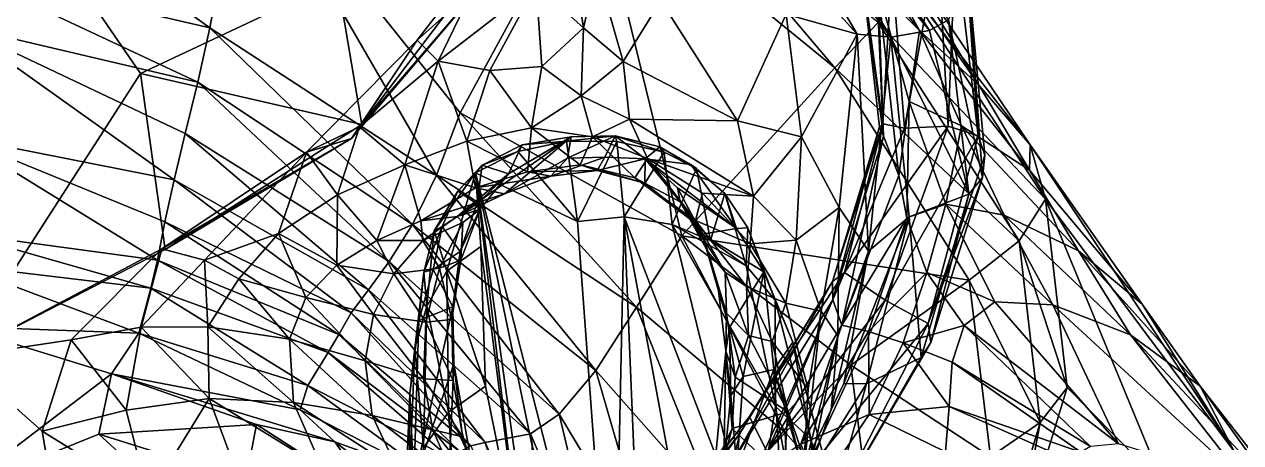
# Model space of a CAD drawing. Extents: x -0.184 to 0.184, y -0.114 to 0.098.
# Drawn here: x 0.0051 to 0.0974, y 0.0174 to 0.0492 of the extents above; entities that cross this region are included whole.
import ezdxf

# ---------------------------------------------------------------- set-up
doc = ezdxf.new("R2010")
doc.units = 0
doc.layers.add('PENGUIN$LWO', color=1, linetype='CONTINUOUS')

msp = doc.modelspace()

# ---------------------------------------------------------------- linework, layer by layer
at = {"layer": 'PENGUIN$LWO'}
for points in [[(0.013874, 0.045454, 0.049426), (0, 0.065638, 0.033543), (0.028832, 0.052537, 0.044558)], [(0, 0.023935, 0.06746), (0, 0.065638, 0.033543), (0.013874, 0.045454, 0.049426)], [(0.060101, 0.06576, 0.309125), (0.066879, 0.059973, 0.333463), (0.072997, 0.048735, 0.316337)], [(0.072997, 0.048735, 0.316337), (0.069858, 0.051878, 0.302611), (0.060101, 0.06576, 0.309125)], [(0.050569, 0.064797, 0.368276), (0.048171, 0.060937, 0.376972), (0.066551, 0.045885, 0.372942)], [(0.069849, 0.049321, 0.364129), (0.050569, 0.064797, 0.368276), (0.066551, 0.045885, 0.372942)], [(0.021788, 0.062941, 0.395929), (0, 0.062707, 0.403492), (0.019132, 0.048936, 0.416044)], [(0.021788, 0.062941, 0.395929), (0.019132, 0.048936, 0.416044), (0.036341, 0.037739, 0.417204)], [(0.038135, 0.04246, 0.40941), (0.021788, 0.062941, 0.395929), (0.036341, 0.037739, 0.417204)], [(0.048171, 0.060937, 0.376972), (0.021788, 0.062941, 0.395929), (0.038135, 0.04246, 0.40941)], [(0.064517, 0.062837, 0.130578), (0.073754, 0.048716, 0.125868), (0.062182, 0.062672, 0.104002)], [(0.075197, 0.049541, 0.138051), (0.073754, 0.048716, 0.125868), (0.064517, 0.062837, 0.130578)], [(0, 0.062707, 0.403492), (0, 0.05336, 0.415566), (0.019132, 0.048936, 0.416044)], [(0.05989, 0.062751, 0.092487), (0.068252, 0.048434, 0.09241), (0.055811, 0.06217, 0.087029)], [(0.068252, 0.048434, 0.09241), (0.062877, 0.049977, 0.083122), (0.055811, 0.06217, 0.087029)], [(0.070822, 0.048225, 0.102677), (0.068252, 0.048434, 0.09241), (0.05989, 0.062751, 0.092487)], [(0.062182, 0.062672, 0.104002), (0.070822, 0.048225, 0.102677), (0.05989, 0.062751, 0.092487)], [(0.073754, 0.048716, 0.125868), (0.070822, 0.048225, 0.102677), (0.062182, 0.062672, 0.104002)], [(0.054946, 0.033121, 0.399311), (0.048171, 0.060937, 0.376972), (0.038135, 0.04246, 0.40941)], [(0.048171, 0.060937, 0.376972), (0.054946, 0.033121, 0.399311), (0.066551, 0.045885, 0.372942)], [(0.077516, 0.044557, 0.329105), (0.066879, 0.059973, 0.333463), (0.070426, 0.056322, 0.344385)], [(0.077516, 0.044557, 0.329105), (0.072997, 0.048735, 0.316337), (0.066879, 0.059973, 0.333463)], [(0.081381, 0.040045, 0.341016), (0.070426, 0.056322, 0.344385), (0.071581, 0.052723, 0.354621)], [(0.081381, 0.040045, 0.341016), (0.077516, 0.044557, 0.329105), (0.070426, 0.056322, 0.344385)], [(0.030673, 0.041578, 0.053243), (0.028832, 0.052537, 0.044558), (0.041495, 0.055882, 0.04448)], [(0.030673, 0.041578, 0.053243), (0.041495, 0.055882, 0.04448), (0.040456, 0.052994, 0.047255)], [(0.034873, 0.047994, 0.050737), (0.041206, 0.056255, 0.04803), (0.036464, 0.046396, 0.052949)], [(0.034873, 0.047994, 0.050737), (0.040456, 0.052994, 0.047255), (0.041206, 0.056255, 0.04803)], [(0.041206, 0.056255, 0.04803), (0.043907, 0.052165, 0.054645), (0.036464, 0.046396, 0.052949)], [(0.046355, 0.056125, 0.057985), (0.047501, 0.048931, 0.060083), (0.043907, 0.052165, 0.054645)], [(0.046355, 0.056125, 0.057985), (0.048506, 0.053357, 0.064405), (0.047501, 0.048931, 0.060083)], [(0.074383, 0.055245, 0.197083), (0.07516, 0.041454, 0.194789), (0.075709, 0.055493, 0.182334)], [(0.07516, 0.041454, 0.194789), (0.077443, 0.04071, 0.166415), (0.075709, 0.055493, 0.182334)], [(0.075709, 0.055493, 0.182334), (0.077443, 0.04071, 0.166415), (0.076469, 0.054599, 0.170448)], [(0.070888, 0.053609, 0.228776), (0.071846, 0.041309, 0.226635), (0.074383, 0.055245, 0.197083)], [(0.071846, 0.041309, 0.226635), (0.07516, 0.041454, 0.194789), (0.074383, 0.055245, 0.197083)], [(0.076469, 0.054599, 0.170448), (0.077443, 0.04071, 0.166415), (0.076693, 0.052929, 0.159266)], [(0.069707, 0.053213, 0.244816), (0.0702, 0.041626, 0.256346), (0.070888, 0.053609, 0.228776)], [(0.0702, 0.041626, 0.256346), (0.071846, 0.041309, 0.226635), (0.070888, 0.053609, 0.228776)], [(0.018231, 0.044796, 0.422824), (0.019132, 0.048936, 0.416044), (0, 0.05336, 0.415566)], [(0, 0.05336, 0.415566), (0, 0.049072, 0.422042), (0.018231, 0.044796, 0.422824)], [(0.029875, 0.040514, 0.054827), (0.040456, 0.052994, 0.047255), (0.034873, 0.047994, 0.050737)], [(0.029875, 0.040514, 0.054827), (0.030673, 0.041578, 0.053243), (0.040456, 0.052994, 0.047255)], [(0.048506, 0.053357, 0.064405), (0.05049, 0.046365, 0.064629), (0.047501, 0.048931, 0.060083)], [(0.05049, 0.046365, 0.064629), (0.048506, 0.053357, 0.064405), (0.053364, 0.050981, 0.071032)], [(0.068594, 0.053444, 0.274532), (0.0702, 0.041626, 0.256346), (0.069707, 0.053213, 0.244816)], [(0.069959, 0.0414, 0.270144), (0.0702, 0.041626, 0.256346), (0.068594, 0.053444, 0.274532)], [(0.07025, 0.040688, 0.283528), (0.069959, 0.0414, 0.270144), (0.068594, 0.053444, 0.274532)], [(0.069858, 0.051878, 0.302611), (0.07025, 0.040688, 0.283528), (0.068594, 0.053444, 0.274532)], [(0.08256, 0.035897, 0.352176), (0.071581, 0.052723, 0.354621), (0.069849, 0.049321, 0.364129)], [(0.08256, 0.035897, 0.352176), (0.081381, 0.040045, 0.341016), (0.071581, 0.052723, 0.354621)], [(0.076693, 0.052929, 0.159266), (0.077775, 0.03754, 0.142549), (0.075197, 0.049541, 0.138051)], [(0.077954, 0.039238, 0.154055), (0.077775, 0.03754, 0.142549), (0.076693, 0.052929, 0.159266)], [(0.077443, 0.04071, 0.166415), (0.077954, 0.039238, 0.154055), (0.076693, 0.052929, 0.159266)], [(0.013874, 0.045454, 0.049426), (0.028832, 0.052537, 0.044558), (0.030673, 0.041578, 0.053243)], [(0.043907, 0.052165, 0.054645), (0.040372, 0.045685, 0.055689), (0.036464, 0.046396, 0.052949)], [(0.043907, 0.052165, 0.054645), (0.044319, 0.045991, 0.058047), (0.040372, 0.045685, 0.055689)], [(0.043907, 0.052165, 0.054645), (0.047501, 0.048931, 0.060083), (0.044319, 0.045991, 0.058047)], [(0.07142, 0.037714, 0.29691), (0.069858, 0.051878, 0.302611), (0.07221, 0.043317, 0.305012)], [(0.07221, 0.043317, 0.305012), (0.069858, 0.051878, 0.302611), (0.072997, 0.048735, 0.316337)], [(0.07142, 0.037714, 0.29691), (0.07025, 0.040688, 0.283528), (0.069858, 0.051878, 0.302611)], [(0.053364, 0.050981, 0.071032), (0.059186, 0.041854, 0.073013), (0.05049, 0.046365, 0.064629)], [(0.062877, 0.049977, 0.083122), (0.059186, 0.041854, 0.073013), (0.053364, 0.050981, 0.071032)], [(0.064033, 0.040645, 0.079311), (0.059186, 0.041854, 0.073013), (0.062877, 0.049977, 0.083122)], [(0.068252, 0.048434, 0.09241), (0.064033, 0.040645, 0.079311), (0.062877, 0.049977, 0.083122)], [(0, 0.049072, 0.422042), (0, 0.040621, 0.438254), (0.016427, 0.03738, 0.438629)], [(0.016427, 0.03738, 0.438629), (0.017269, 0.040905, 0.430528), (0, 0.049072, 0.422042)], [(0.017269, 0.040905, 0.430528), (0.018231, 0.044796, 0.422824), (0, 0.049072, 0.422042)], [(0.019132, 0.048936, 0.416044), (0.018231, 0.044796, 0.422824), (0.034502, 0.033971, 0.424649)], [(0.036341, 0.037739, 0.417204), (0.019132, 0.048936, 0.416044), (0.034502, 0.033971, 0.424649)], [(0.047501, 0.048931, 0.060083), (0.04731, 0.04376, 0.061264), (0.044319, 0.045991, 0.058047)], [(0.047501, 0.048931, 0.060083), (0.05049, 0.046365, 0.064629), (0.04731, 0.04376, 0.061264)], [(0.080562, 0.03274, 0.361326), (0.069849, 0.049321, 0.364129), (0.066551, 0.045885, 0.372942)], [(0.069849, 0.049321, 0.364129), (0.080562, 0.03274, 0.361326), (0.08256, 0.035897, 0.352176)], [(0.075197, 0.049541, 0.138051), (0.07674, 0.036282, 0.132052), (0.073754, 0.048716, 0.125868)], [(0.077775, 0.03754, 0.142549), (0.07674, 0.036282, 0.132052), (0.075197, 0.049541, 0.138051)], [(0.066893, 0.035262, 0.084111), (0.064033, 0.040645, 0.079311), (0.068252, 0.048434, 0.09241)], [(0.069111, 0.031966, 0.092269), (0.066893, 0.035262, 0.084111), (0.068252, 0.048434, 0.09241)], [(0.068252, 0.048434, 0.09241), (0.070822, 0.048225, 0.102677), (0.069111, 0.031966, 0.092269)], [(0.072193, 0.034559, 0.103894), (0.069111, 0.031966, 0.092269), (0.070822, 0.048225, 0.102677)], [(0.073754, 0.048716, 0.125868), (0.07674, 0.036282, 0.132052), (0.070822, 0.048225, 0.102677)], [(0.07674, 0.036282, 0.132052), (0.072193, 0.034559, 0.103894), (0.070822, 0.048225, 0.102677)], [(0.072997, 0.048735, 0.316337), (0.076171, 0.041485, 0.315322), (0.07221, 0.043317, 0.305012)], [(0.081344, 0.038108, 0.325435), (0.076171, 0.041485, 0.315322), (0.072997, 0.048735, 0.316337)], [(0.077516, 0.044557, 0.329105), (0.081344, 0.038108, 0.325435), (0.072997, 0.048735, 0.316337)], [(0.026478, 0.039472, 0.05575), (0.034873, 0.047994, 0.050737), (0.030495, 0.041409, 0.05373)], [(0.026478, 0.039472, 0.05575), (0.029875, 0.040514, 0.054827), (0.034873, 0.047994, 0.050737)], [(0.030495, 0.041409, 0.05373), (0.034873, 0.047994, 0.050737), (0.036464, 0.046396, 0.052949)], [(0.030495, 0.041409, 0.05373), (0.036464, 0.046396, 0.052949), (0.033931, 0.038517, 0.051231)], [(0.038627, 0.040312, 0.053358), (0.033931, 0.038517, 0.051231), (0.036464, 0.046396, 0.052949)], [(0.036464, 0.046396, 0.052949), (0.040372, 0.045685, 0.055689), (0.038627, 0.040312, 0.053358)], [(0.05049, 0.046365, 0.064629), (0.050987, 0.041985, 0.064408), (0.04731, 0.04376, 0.061264)], [(0.050987, 0.041985, 0.064408), (0.05049, 0.046365, 0.064629), (0.059186, 0.041854, 0.073013)], [(0, 0.023935, 0.06746), (0.013874, 0.045454, 0.049426), (0.015741, 0.032092, 0.060759)], [(0.015741, 0.032092, 0.060759), (0.013874, 0.045454, 0.049426), (0.030673, 0.041578, 0.053243)], [(0.043556, 0.041337, 0.056835), (0.038627, 0.040312, 0.053358), (0.040372, 0.045685, 0.055689)], [(0.040372, 0.045685, 0.055689), (0.044319, 0.045991, 0.058047), (0.043556, 0.041337, 0.056835)], [(0.044319, 0.045991, 0.058047), (0.04731, 0.04376, 0.061264), (0.043556, 0.041337, 0.056835)], [(0.076751, 0.02975, 0.369797), (0.066551, 0.045885, 0.372942), (0.054946, 0.033121, 0.399311)], [(0.066551, 0.045885, 0.372942), (0.076751, 0.02975, 0.369797), (0.080562, 0.03274, 0.361326)], [(0.018231, 0.044796, 0.422824), (0.017269, 0.040905, 0.430528), (0.032741, 0.031157, 0.431973)], [(0.032741, 0.031157, 0.431973), (0.034502, 0.033971, 0.424649), (0.018231, 0.044796, 0.422824)], [(0.081381, 0.040045, 0.341016), (0.081344, 0.038108, 0.325435), (0.077516, 0.044557, 0.329105)], [(0.04731, 0.04376, 0.061264), (0.048185, 0.040632, 0.060256), (0.043556, 0.041337, 0.056835)], [(0.04731, 0.04376, 0.061264), (0.050987, 0.041985, 0.064408), (0.048185, 0.040632, 0.060256)], [(0.05152, 0.027708, 0.408733), (0.038135, 0.04246, 0.40941), (0.036341, 0.037739, 0.417204)], [(0.038135, 0.04246, 0.40941), (0.05152, 0.027708, 0.408733), (0.054946, 0.033121, 0.399311)], [(0.072027, 0.034486, 0.297996), (0.07142, 0.037714, 0.29691), (0.07221, 0.043317, 0.305012)], [(0.072027, 0.034486, 0.297996), (0.07221, 0.043317, 0.305012), (0.07499, 0.035528, 0.306093)], [(0.07499, 0.035528, 0.306093), (0.07221, 0.043317, 0.305012), (0.076171, 0.041485, 0.315322)], [(0.015741, 0.032092, 0.060759), (0.030673, 0.041578, 0.053243), (0.029875, 0.040514, 0.054827)], [(0.050987, 0.041985, 0.064408), (0.052359, 0.038986, 0.062466), (0.048185, 0.040632, 0.060256)], [(0.059186, 0.041854, 0.073013), (0.060387, 0.036145, 0.070649), (0.050987, 0.041985, 0.064408)], [(0.052359, 0.038986, 0.062466), (0.050987, 0.041985, 0.064408), (0.060387, 0.036145, 0.070649)], [(0.060387, 0.036145, 0.070649), (0.059186, 0.041854, 0.073013), (0.064033, 0.040645, 0.079311)], [(0.066397, 0.029653, 0.266282), (0.067288, 0.030336, 0.24102), (0.0702, 0.041626, 0.256346)], [(0.069959, 0.0414, 0.270144), (0.066397, 0.029653, 0.266282), (0.0702, 0.041626, 0.256346)], [(0.0702, 0.041626, 0.256346), (0.067288, 0.030336, 0.24102), (0.071846, 0.041309, 0.226635)], [(0, 0.040621, 0.438254), (0, 0.033332, 0.456013), (0.015152, 0.031263, 0.45559)], [(0.015152, 0.031263, 0.45559), (0.015717, 0.034179, 0.447019), (0, 0.040621, 0.438254)], [(0.015717, 0.034179, 0.447019), (0.016427, 0.03738, 0.438629), (0, 0.040621, 0.438254)], [(0.017269, 0.040905, 0.430528), (0.016427, 0.03738, 0.438629), (0.031167, 0.029017, 0.439434)], [(0.031167, 0.029017, 0.439434), (0.032741, 0.031157, 0.431973), (0.017269, 0.040905, 0.430528)], [(0.026478, 0.039472, 0.05575), (0.030495, 0.041409, 0.05373), (0.028813, 0.036244, 0.052253)], [(0.028813, 0.036244, 0.052253), (0.030495, 0.041409, 0.05373), (0.033931, 0.038517, 0.051231)], [(0.041497, 0.036323, 0.03278), (0.046553, 0.040655, 0.006629), (0.0379, 0.034593, 0.032292)], [(0.041791, 0.037842, 0.012121), (0.0379, 0.034593, 0.032292), (0.046553, 0.040655, 0.006629)], [(0.043556, 0.041337, 0.056835), (0.043249, 0.037973, 0.048351), (0.038627, 0.040312, 0.053358)], [(0.046273, 0.039013, 0.020029), (0.046553, 0.040655, 0.006629), (0.041497, 0.036323, 0.03278)], [(0.046553, 0.040655, 0.006629), (0.042844, 0.040042, 0.004903), (0.041791, 0.037842, 0.012121)], [(0.042844, 0.040042, 0.004903), (0.046553, 0.040655, 0.006629), (0.046188, 0.040316, 0.003228)], [(0.047244, 0.038525, 0.051061), (0.043249, 0.037973, 0.048351), (0.043556, 0.041337, 0.056835)], [(0.048185, 0.040632, 0.060256), (0.047244, 0.038525, 0.051061), (0.043556, 0.041337, 0.056835)], [(0.046188, 0.040316, 0.003228), (0.049884, 0.040717, 0.00488), (0.050009, 0.040301, 0.003507)], [(0.049884, 0.040717, 0.00488), (0.046188, 0.040316, 0.003228), (0.046553, 0.040655, 0.006629)], [(0.049884, 0.040717, 0.00488), (0.046553, 0.040655, 0.006629), (0.046273, 0.039013, 0.020029)], [(0.049114, 0.039094, 0.020695), (0.049884, 0.040717, 0.00488), (0.046273, 0.039013, 0.020029)], [(0.051387, 0.03753, 0.053083), (0.047244, 0.038525, 0.051061), (0.048185, 0.040632, 0.060256)], [(0.052359, 0.038986, 0.062466), (0.051387, 0.03753, 0.053083), (0.048185, 0.040632, 0.060256)], [(0.052168, 0.038979, 0.012092), (0.049884, 0.040717, 0.00488), (0.049114, 0.039094, 0.020695)], [(0.053609, 0.039487, 0.004345), (0.050009, 0.040301, 0.003507), (0.049884, 0.040717, 0.00488)], [(0.049884, 0.040717, 0.00488), (0.053279, 0.039885, 0.0057), (0.053609, 0.039487, 0.004345)], [(0.049884, 0.040717, 0.00488), (0.052168, 0.038979, 0.012092), (0.053279, 0.039885, 0.0057)], [(0.064033, 0.040645, 0.079311), (0.063632, 0.032787, 0.073263), (0.060387, 0.036145, 0.070649)], [(0.063632, 0.032787, 0.073263), (0.064033, 0.040645, 0.079311), (0.066893, 0.035262, 0.084111)], [(0.066412, 0.028265, 0.278483), (0.066397, 0.029653, 0.266282), (0.069959, 0.0414, 0.270144)], [(0.07025, 0.040688, 0.283528), (0.066412, 0.028265, 0.278483), (0.069959, 0.0414, 0.270144)], [(0.067085, 0.026321, 0.290323), (0.066412, 0.028265, 0.278483), (0.07025, 0.040688, 0.283528)], [(0.07142, 0.037714, 0.29691), (0.067085, 0.026321, 0.290323), (0.07025, 0.040688, 0.283528)], [(0.067288, 0.030336, 0.24102), (0.070388, 0.028239, 0.194507), (0.07516, 0.041454, 0.194789)], [(0.071846, 0.041309, 0.226635), (0.067288, 0.030336, 0.24102), (0.07516, 0.041454, 0.194789)], [(0.07516, 0.041454, 0.194789), (0.070388, 0.028239, 0.194507), (0.077443, 0.04071, 0.166415)], [(0.077443, 0.04071, 0.166415), (0.070388, 0.028239, 0.194507), (0.07364, 0.02645, 0.14921)], [(0.07364, 0.02645, 0.14921), (0.077954, 0.039238, 0.154055), (0.077443, 0.04071, 0.166415)], [(0.076171, 0.041485, 0.315322), (0.079412, 0.034701, 0.313797), (0.07499, 0.035528, 0.306093)], [(0.085052, 0.031972, 0.321709), (0.079412, 0.034701, 0.313797), (0.076171, 0.041485, 0.315322)], [(0.081344, 0.038108, 0.325435), (0.085052, 0.031972, 0.321709), (0.076171, 0.041485, 0.315322)], [(0.0155, 0.032127, 0.06113), (0.029875, 0.040514, 0.054827), (0.026478, 0.039472, 0.05575)], [(0.0155, 0.032127, 0.06113), (0.015741, 0.032092, 0.060759), (0.029875, 0.040514, 0.054827)], [(0.038627, 0.040312, 0.053358), (0.039296, 0.036756, 0.045791), (0.033931, 0.038517, 0.051231)], [(0.043249, 0.037973, 0.048351), (0.039296, 0.036756, 0.045791), (0.038627, 0.040312, 0.053358)], [(0.039791, 0.03849, 0.005732), (0.042844, 0.040042, 0.004903), (0.042495, 0.039523, 0.003508)], [(0.042844, 0.040042, 0.004903), (0.039791, 0.03849, 0.005732), (0.041791, 0.037842, 0.012121)], [(0.046188, 0.040316, 0.003228), (0.042495, 0.039523, 0.003508), (0.042844, 0.040042, 0.004903)], [(0.046188, 0.040316, 0.003228), (0.047044, 0.034215, 0.002755), (0.042495, 0.039523, 0.003508)], [(0.047044, 0.034215, 0.002755), (0.046188, 0.040316, 0.003228), (0.050009, 0.040301, 0.003507)], [(0.050009, 0.040301, 0.003507), (0.050569, 0.034574, 0.002645), (0.047044, 0.034215, 0.002755)], [(0.050569, 0.034574, 0.002645), (0.050009, 0.040301, 0.003507), (0.053609, 0.039487, 0.004345)], [(0.052168, 0.038979, 0.012092), (0.055633, 0.038542, 0.007028), (0.053279, 0.039885, 0.0057)], [(0.056065, 0.038246, 0.005567), (0.053609, 0.039487, 0.004345), (0.053279, 0.039885, 0.0057)], [(0.055633, 0.038542, 0.007028), (0.056065, 0.038246, 0.005567), (0.053279, 0.039885, 0.0057)], [(0.081381, 0.040045, 0.341016), (0.089889, 0.027918, 0.329442), (0.081344, 0.038108, 0.325435)], [(0.096883, 0.016695, 0.328527), (0.089889, 0.027918, 0.329442), (0.081381, 0.040045, 0.341016)], [(0.08256, 0.035897, 0.352176), (0.096883, 0.016695, 0.328527), (0.081381, 0.040045, 0.341016)], [(0.018735, 0.031281, 0.058669), (0.0155, 0.032127, 0.06113), (0.026478, 0.039472, 0.05575)], [(0.018735, 0.031281, 0.058669), (0.026478, 0.039472, 0.05575), (0.024345, 0.033284, 0.053989)], [(0.024345, 0.033284, 0.053989), (0.026478, 0.039472, 0.05575), (0.028813, 0.036244, 0.052253)], [(0.042495, 0.039523, 0.003508), (0.039283, 0.037913, 0.004345), (0.039791, 0.03849, 0.005732)], [(0.042495, 0.039523, 0.003508), (0.047044, 0.034215, 0.002755), (0.039283, 0.037913, 0.004345)], [(0.045008, 0.037655, 0.034146), (0.046273, 0.039013, 0.020029), (0.041497, 0.036323, 0.03278)], [(0.049114, 0.039094, 0.020695), (0.046273, 0.039013, 0.020029), (0.045008, 0.037655, 0.034146)], [(0.048527, 0.038086, 0.035918), (0.049114, 0.039094, 0.020695), (0.045008, 0.037655, 0.034146)], [(0.052168, 0.038979, 0.012092), (0.049114, 0.039094, 0.020695), (0.048527, 0.038086, 0.035918)], [(0.052146, 0.037116, 0.037625), (0.052168, 0.038979, 0.012092), (0.048527, 0.038086, 0.035918)], [(0.053609, 0.039487, 0.004345), (0.054219, 0.033987, 0.003342), (0.050569, 0.034574, 0.002645)], [(0.055978, 0.034289, 0.054724), (0.051387, 0.03753, 0.053083), (0.052359, 0.038986, 0.062466)], [(0.054825, 0.035708, 0.023486), (0.052168, 0.038979, 0.012092), (0.052146, 0.037116, 0.037625)], [(0.052168, 0.038979, 0.012092), (0.054825, 0.035708, 0.023486), (0.054635, 0.03676, 0.013911)], [(0.059097, 0.033671, 0.011248), (0.055633, 0.038542, 0.007028), (0.052168, 0.038979, 0.012092)], [(0.054635, 0.03676, 0.013911), (0.059097, 0.033671, 0.011248), (0.052168, 0.038979, 0.012092)], [(0.060387, 0.036145, 0.070649), (0.056525, 0.036371, 0.064815), (0.052359, 0.038986, 0.062466)], [(0.052359, 0.038986, 0.062466), (0.056525, 0.036371, 0.064815), (0.055978, 0.034289, 0.054724)], [(0.053609, 0.039487, 0.004345), (0.056065, 0.038246, 0.005567), (0.054219, 0.033987, 0.003342)], [(0.077775, 0.03754, 0.142549), (0.077954, 0.039238, 0.154055), (0.07364, 0.02645, 0.14921)], [(0.028813, 0.036244, 0.052253), (0.033931, 0.038517, 0.051231), (0.031816, 0.032764, 0.044951)], [(0.033931, 0.038517, 0.051231), (0.03515, 0.034267, 0.044478), (0.031816, 0.032764, 0.044951)], [(0.039296, 0.036756, 0.045791), (0.03515, 0.034267, 0.044478), (0.033931, 0.038517, 0.051231)], [(0.037955, 0.036525, 0.007065), (0.039283, 0.037913, 0.004345), (0.036165, 0.033503, 0.007343)], [(0.039283, 0.037913, 0.004345), (0.037124, 0.030434, 0.004518), (0.036165, 0.033503, 0.007343)], [(0.039693, 0.03232, 0.003397), (0.037124, 0.030434, 0.004518), (0.039283, 0.037913, 0.004345)], [(0.037955, 0.036525, 0.007065), (0.039791, 0.03849, 0.005732), (0.039283, 0.037913, 0.004345)], [(0.039391, 0.035539, 0.011551), (0.039791, 0.03849, 0.005732), (0.037955, 0.036525, 0.007065)], [(0.043543, 0.017375, 0.004334), (0.045094, -0.003623, 0.004441), (0.039283, 0.037913, 0.004345)], [(0.042814, 0.008072, 0.004106), (0.039693, 0.03232, 0.003397), (0.039283, 0.037913, 0.004345)], [(0.045094, -0.003623, 0.004441), (0.042814, 0.008072, 0.004106), (0.039283, 0.037913, 0.004345)], [(0.049759, -0.002963, 0.004274), (0.043543, 0.017375, 0.004334), (0.039283, 0.037913, 0.004345)], [(0.047044, 0.034215, 0.002755), (0.049759, -0.002963, 0.004274), (0.039283, 0.037913, 0.004345)], [(0.043249, 0.037973, 0.048351), (0.045008, 0.037655, 0.034146), (0.039296, 0.036756, 0.045791)], [(0.041791, 0.037842, 0.012121), (0.039791, 0.03849, 0.005732), (0.039391, 0.035539, 0.011551)], [(0.047244, 0.038525, 0.051061), (0.048527, 0.038086, 0.035918), (0.043249, 0.037973, 0.048351)], [(0.048527, 0.038086, 0.035918), (0.045008, 0.037655, 0.034146), (0.043249, 0.037973, 0.048351)], [(0.052146, 0.037116, 0.037625), (0.048527, 0.038086, 0.035918), (0.047244, 0.038525, 0.051061)], [(0.051387, 0.03753, 0.053083), (0.052146, 0.037116, 0.037625), (0.047244, 0.038525, 0.051061)], [(0.056065, 0.038246, 0.005567), (0.057139, 0.032767, 0.00447), (0.054219, 0.033987, 0.003342)], [(0.058211, 0.036344, 0.007334), (0.056065, 0.038246, 0.005567), (0.055633, 0.038542, 0.007028)], [(0.059097, 0.033671, 0.011248), (0.058211, 0.036344, 0.007334), (0.055633, 0.038542, 0.007028)], [(0.056065, 0.038246, 0.005567), (0.058211, 0.036344, 0.007334), (0.057139, 0.032767, 0.00447)], [(0.089889, 0.027918, 0.329442), (0.085052, 0.031972, 0.321709), (0.081344, 0.038108, 0.325435)], [(0.016427, 0.03738, 0.438629), (0.015717, 0.034179, 0.447019), (0.029864, 0.027263, 0.446971)], [(0.029864, 0.027263, 0.446971), (0.031167, 0.029017, 0.439434), (0.016427, 0.03738, 0.438629)], [(0.048416, 0.022884, 0.417744), (0.036341, 0.037739, 0.417204), (0.034502, 0.033971, 0.424649)], [(0.036341, 0.037739, 0.417204), (0.048416, 0.022884, 0.417744), (0.05152, 0.027708, 0.408733)], [(0.0379, 0.034593, 0.032292), (0.041791, 0.037842, 0.012121), (0.039615, 0.035129, 0.013973)], [(0.045008, 0.037655, 0.034146), (0.041497, 0.036323, 0.03278), (0.039296, 0.036756, 0.045791)], [(0.039615, 0.035129, 0.013973), (0.041791, 0.037842, 0.012121), (0.039391, 0.035539, 0.011551)], [(0.05559, 0.034383, 0.038838), (0.052146, 0.037116, 0.037625), (0.051387, 0.03753, 0.053083)], [(0.051387, 0.03753, 0.053083), (0.055978, 0.034289, 0.054724), (0.05559, 0.034383, 0.038838)], [(0.052146, 0.037116, 0.037625), (0.05559, 0.034383, 0.038838), (0.054825, 0.035708, 0.023486)], [(0.067085, 0.026321, 0.290323), (0.07142, 0.037714, 0.29691), (0.072027, 0.034486, 0.297996)], [(0.077775, 0.03754, 0.142549), (0.07364, 0.02645, 0.14921), (0.073851, 0.025002, 0.136517)], [(0.07674, 0.036282, 0.132052), (0.077775, 0.03754, 0.142549), (0.073851, 0.025002, 0.136517)], [(0.024345, 0.033284, 0.053989), (0.028813, 0.036244, 0.052253), (0.028774, 0.030883, 0.046414)], [(0.028813, 0.036244, 0.052253), (0.031816, 0.032764, 0.044951), (0.028774, 0.030883, 0.046414)], [(0.039296, 0.036756, 0.045791), (0.041497, 0.036323, 0.03278), (0.03515, 0.034267, 0.044478)], [(0.041497, 0.036323, 0.03278), (0.0379, 0.034593, 0.032292), (0.03515, 0.034267, 0.044478)], [(0.036755, 0.033841, 0.009066), (0.037955, 0.036525, 0.007065), (0.036165, 0.033503, 0.007343)], [(0.039391, 0.035539, 0.011551), (0.037955, 0.036525, 0.007065), (0.036755, 0.033841, 0.009066)], [(0.056504, 0.033246, 0.016684), (0.054635, 0.03676, 0.013911), (0.054825, 0.035708, 0.023486)], [(0.056504, 0.033246, 0.016684), (0.059097, 0.033671, 0.011248), (0.054635, 0.03676, 0.013911)], [(0.056525, 0.036371, 0.064815), (0.060136, 0.0325, 0.065039), (0.055978, 0.034289, 0.054724)], [(0.060387, 0.036145, 0.070649), (0.060136, 0.0325, 0.065039), (0.056525, 0.036371, 0.064815)], [(0.058211, 0.036344, 0.007334), (0.059846, 0.030832, 0.00597), (0.057139, 0.032767, 0.00447)], [(0.05995, 0.033736, 0.009365), (0.058211, 0.036344, 0.007334), (0.059097, 0.033671, 0.011248)], [(0.058211, 0.036344, 0.007334), (0.05995, 0.033736, 0.009365), (0.059846, 0.030832, 0.00597)], [(0.060136, 0.0325, 0.065039), (0.060387, 0.036145, 0.070649), (0.063632, 0.032787, 0.073263)], [(0.072193, 0.034559, 0.103894), (0.07674, 0.036282, 0.132052), (0.07311, 0.023861, 0.126544)], [(0.073851, 0.025002, 0.136517), (0.07311, 0.023861, 0.126544), (0.07674, 0.036282, 0.132052)], [(0.038139, 0.031928, 0.013983), (0.039391, 0.035539, 0.011551), (0.036755, 0.033841, 0.009066)], [(0.038329, 0.034136, 0.021886), (0.0379, 0.034593, 0.032292), (0.039615, 0.035129, 0.013973)], [(0.039615, 0.035129, 0.013973), (0.039391, 0.035539, 0.011551), (0.038139, 0.031928, 0.013983)], [(0.038185, 0.031261, 0.016811), (0.039615, 0.035129, 0.013973), (0.038139, 0.031928, 0.013983)], [(0.038329, 0.034136, 0.021886), (0.039615, 0.035129, 0.013973), (0.038185, 0.031261, 0.016811)], [(0.054825, 0.035708, 0.023486), (0.056942, 0.031875, 0.025709), (0.056504, 0.033246, 0.016684)], [(0.056942, 0.031875, 0.025709), (0.054825, 0.035708, 0.023486), (0.05559, 0.034383, 0.038838)], [(0.066893, 0.035262, 0.084111), (0.065516, 0.027388, 0.075597), (0.063632, 0.032787, 0.073263)], [(0.066893, 0.035262, 0.084111), (0.06678, 0.025508, 0.085795), (0.065516, 0.027388, 0.075597)], [(0.069111, 0.031966, 0.092269), (0.06678, 0.025508, 0.085795), (0.066893, 0.035262, 0.084111)], [(0.073539, 0.03034, 0.299049), (0.072027, 0.034486, 0.297996), (0.07499, 0.035528, 0.306093)], [(0.073539, 0.03034, 0.299049), (0.07499, 0.035528, 0.306093), (0.078699, 0.028093, 0.305384)], [(0.08311, 0.027885, 0.311368), (0.078699, 0.028093, 0.305384), (0.07499, 0.035528, 0.306093)], [(0.079412, 0.034701, 0.313797), (0.08311, 0.027885, 0.311368), (0.07499, 0.035528, 0.306093)], [(0.084181, 0.021585, 0.35287), (0.08256, 0.035897, 0.352176), (0.080562, 0.03274, 0.361326)], [(0.091501, 0.01417, 0.339443), (0.08256, 0.035897, 0.352176), (0.084181, 0.021585, 0.35287)], [(0.096883, 0.016695, 0.328527), (0.08256, 0.035897, 0.352176), (0.091501, 0.01417, 0.339443)], [(0.015717, 0.034179, 0.447019), (0.015152, 0.031263, 0.45559), (0.028914, 0.025608, 0.454521)], [(0.028914, 0.025608, 0.454521), (0.029864, 0.027263, 0.446971), (0.015717, 0.034179, 0.447019)], [(0.031816, 0.032764, 0.044951), (0.03515, 0.034267, 0.044478), (0.0353, 0.032754, 0.033398)], [(0.03515, 0.034267, 0.044478), (0.0379, 0.034593, 0.032292), (0.0353, 0.032754, 0.033398)], [(0.0353, 0.032754, 0.033398), (0.0379, 0.034593, 0.032292), (0.038329, 0.034136, 0.021886)], [(0.050569, 0.034574, 0.002645), (0.049759, -0.002963, 0.004274), (0.047044, 0.034215, 0.002755)], [(0.050569, 0.034574, 0.002645), (0.052107, -0.002825, 0.0043), (0.049759, -0.002963, 0.004274)], [(0.054219, 0.033987, 0.003342), (0.060323, 0.009155, 0.005732), (0.050569, 0.034574, 0.002645)], [(0.050569, 0.034574, 0.002645), (0.057515, -0.002883, 0.005022), (0.052107, -0.002825, 0.0043)], [(0.057515, -0.002883, 0.005022), (0.050569, 0.034574, 0.002645), (0.060323, 0.009155, 0.005732)], [(0.05559, 0.034383, 0.038838), (0.058232, 0.030353, 0.039548), (0.056942, 0.031875, 0.025709)], [(0.058232, 0.030353, 0.039548), (0.05559, 0.034383, 0.038838), (0.055978, 0.034289, 0.054724)], [(0.055978, 0.034289, 0.054724), (0.059871, 0.029276, 0.054019), (0.058232, 0.030353, 0.039548)], [(0.060136, 0.0325, 0.065039), (0.059871, 0.029276, 0.054019), (0.055978, 0.034289, 0.054724)], [(0.069126, 0.025836, 0.292616), (0.067085, 0.026321, 0.290323), (0.072027, 0.034486, 0.297996)], [(0.067253, 0.021898, 0.101961), (0.069111, 0.031966, 0.092269), (0.072193, 0.034559, 0.103894)], [(0.072193, 0.034559, 0.103894), (0.06897, 0.021873, 0.108118), (0.067253, 0.021898, 0.101961)], [(0.07311, 0.023861, 0.126544), (0.06897, 0.021873, 0.108118), (0.072193, 0.034559, 0.103894)], [(0.069126, 0.025836, 0.292616), (0.072027, 0.034486, 0.297996), (0.073539, 0.03034, 0.299049)], [(0.088999, 0.025586, 0.31749), (0.08311, 0.027885, 0.311368), (0.079412, 0.034701, 0.313797)], [(0.085052, 0.031972, 0.321709), (0.088999, 0.025586, 0.31749), (0.079412, 0.034701, 0.313797)], [(0, 0.033332, 0.456013), (0, 0.030901, 0.464764), (0.014666, 0.029146, 0.464022)], [(0.015152, 0.031263, 0.45559), (0, 0.033332, 0.456013), (0.014666, 0.029146, 0.464022)], [(0.021323, 0.02985, 0.055498), (0.018735, 0.031281, 0.058669), (0.024345, 0.033284, 0.053989)], [(0.021323, 0.02985, 0.055498), (0.024345, 0.033284, 0.053989), (0.026427, 0.028442, 0.048248)], [(0.024345, 0.033284, 0.053989), (0.028774, 0.030883, 0.046414), (0.026427, 0.028442, 0.048248)], [(0.045653, 0.019574, 0.425934), (0.034502, 0.033971, 0.424649), (0.032741, 0.031157, 0.431973)], [(0.034502, 0.033971, 0.424649), (0.045653, 0.019574, 0.425934), (0.048416, 0.022884, 0.417744)], [(0.0353, 0.032754, 0.033398), (0.038329, 0.034136, 0.021886), (0.036557, 0.030663, 0.02454)], [(0.036755, 0.033841, 0.009066), (0.036165, 0.033503, 0.007343), (0.035374, 0.030363, 0.009406)], [(0.036079, 0.030564, 0.011369), (0.036755, 0.033841, 0.009066), (0.035374, 0.030363, 0.009406)], [(0.036165, 0.033503, 0.007343), (0.035613, 0.027768, 0.006061), (0.035374, 0.030363, 0.009406)], [(0.037124, 0.030434, 0.004518), (0.035613, 0.027768, 0.006061), (0.036165, 0.033503, 0.007343)], [(0.038139, 0.031928, 0.013983), (0.036755, 0.033841, 0.009066), (0.036079, 0.030564, 0.011369)], [(0.036557, 0.030663, 0.02454), (0.038329, 0.034136, 0.021886), (0.038185, 0.031261, 0.016811)], [(0.054219, 0.033987, 0.003342), (0.062054, 0.02016, 0.006246), (0.060323, 0.009155, 0.005732)], [(0.059846, 0.030832, 0.00597), (0.062054, 0.02016, 0.006246), (0.054219, 0.033987, 0.003342)], [(0.057139, 0.032767, 0.00447), (0.059846, 0.030832, 0.00597), (0.054219, 0.033987, 0.003342)], [(0.061184, 0.030379, 0.011384), (0.059097, 0.033671, 0.011248), (0.056504, 0.033246, 0.016684)], [(0.057734, 0.028943, 0.019808), (0.056504, 0.033246, 0.016684), (0.056942, 0.031875, 0.025709)], [(0.05858, 0.026162, 0.018853), (0.056504, 0.033246, 0.016684), (0.057734, 0.028943, 0.019808)], [(0.05858, 0.026162, 0.018853), (0.061184, 0.030379, 0.011384), (0.056504, 0.033246, 0.016684)], [(0.061184, 0.030379, 0.011384), (0.05995, 0.033736, 0.009365), (0.059097, 0.033671, 0.011248)], [(0.05995, 0.033736, 0.009365), (0.062032, 0.028234, 0.007773), (0.059846, 0.030832, 0.00597)], [(0.05995, 0.033736, 0.009365), (0.061184, 0.030379, 0.011384), (0.062032, 0.028234, 0.007773)], [(0.028774, 0.030883, 0.046414), (0.031816, 0.032764, 0.044951), (0.033092, 0.030231, 0.035463)], [(0.031816, 0.032764, 0.044951), (0.0353, 0.032754, 0.033398), (0.033092, 0.030231, 0.035463)], [(0.033092, 0.030231, 0.035463), (0.0353, 0.032754, 0.033398), (0.036557, 0.030663, 0.02454)], [(0.039693, 0.03232, 0.003397), (0.040051, 0.021685, 0.003744), (0.037124, 0.030434, 0.004518)], [(0.042814, 0.008072, 0.004106), (0.040051, 0.021685, 0.003744), (0.039693, 0.03232, 0.003397)], [(0.062797, 0.018173, 0.396662), (0.054946, 0.033121, 0.399311), (0.05152, 0.027708, 0.408733)], [(0.054946, 0.033121, 0.399311), (0.067786, 0.023281, 0.38637), (0.076751, 0.02975, 0.369797)], [(0.054946, 0.033121, 0.399311), (0.062797, 0.018173, 0.396662), (0.067786, 0.023281, 0.38637)], [(0.060136, 0.0325, 0.065039), (0.062856, 0.028005, 0.065398), (0.059871, 0.029276, 0.054019)], [(0.063632, 0.032787, 0.073263), (0.062856, 0.028005, 0.065398), (0.060136, 0.0325, 0.065039)], [(0.062856, 0.028005, 0.065398), (0.063632, 0.032787, 0.073263), (0.065516, 0.027388, 0.075597)], [(0.082138, 0.018938, 0.361083), (0.080562, 0.03274, 0.361326), (0.076751, 0.02975, 0.369797)], [(0.080562, 0.03274, 0.361326), (0.082138, 0.018938, 0.361083), (0.084181, 0.021585, 0.35287)], [(0.008603, 0.025221, 0.065052), (0, 0.023935, 0.06746), (0.0155, 0.032127, 0.06113)], [(0, 0.023935, 0.06746), (0.015741, 0.032092, 0.060759), (0.0155, 0.032127, 0.06113)], [(0.013923, 0.02617, 0.061839), (0.008603, 0.025221, 0.065052), (0.0155, 0.032127, 0.06113)], [(0.0155, 0.032127, 0.06113), (0.018735, 0.031281, 0.058669), (0.013923, 0.02617, 0.061839)], [(0.037573, 0.027718, 0.016717), (0.038139, 0.031928, 0.013983), (0.036079, 0.030564, 0.011369)], [(0.038185, 0.031261, 0.016811), (0.038139, 0.031928, 0.013983), (0.037573, 0.027718, 0.016717)], [(0.056942, 0.031875, 0.025709), (0.058339, 0.027242, 0.028085), (0.057734, 0.028943, 0.019808)], [(0.058339, 0.027242, 0.028085), (0.056942, 0.031875, 0.025709), (0.058232, 0.030353, 0.039548)], [(0.069111, 0.031966, 0.092269), (0.066273, 0.019883, 0.096411), (0.06678, 0.025508, 0.085795)], [(0.067253, 0.021898, 0.101961), (0.066273, 0.019883, 0.096411), (0.069111, 0.031966, 0.092269)], [(0.094284, 0.02169, 0.323346), (0.088999, 0.025586, 0.31749), (0.085052, 0.031972, 0.321709)], [(0.089889, 0.027918, 0.329442), (0.094284, 0.02169, 0.323346), (0.085052, 0.031972, 0.321709)], [(0, 0.030901, 0.464764), (0, 0.02623, 0.486434), (0.013734, 0.025714, 0.481528)], [(0.014666, 0.029146, 0.464022), (0, 0.030901, 0.464764), (0.013734, 0.025714, 0.481528)], [(0.018975, 0.026214, 0.057565), (0.013923, 0.02617, 0.061839), (0.018735, 0.031281, 0.058669)], [(0.015152, 0.031263, 0.45559), (0.014666, 0.029146, 0.464022), (0.028123, 0.024249, 0.462223)], [(0.028914, 0.025608, 0.454521), (0.015152, 0.031263, 0.45559), (0.028123, 0.024249, 0.462223)], [(0.018735, 0.031281, 0.058669), (0.021323, 0.02985, 0.055498), (0.018975, 0.026214, 0.057565)], [(0.026427, 0.028442, 0.048248), (0.028774, 0.030883, 0.046414), (0.031544, 0.027144, 0.037861)], [(0.028774, 0.030883, 0.046414), (0.033092, 0.030231, 0.035463), (0.031544, 0.027144, 0.037861)], [(0.043475, 0.018073, 0.432741), (0.032741, 0.031157, 0.431973), (0.031167, 0.029017, 0.439434)], [(0.043475, 0.018073, 0.432741), (0.045653, 0.019574, 0.425934), (0.032741, 0.031157, 0.431973)], [(0.033092, 0.030231, 0.035463), (0.036557, 0.030663, 0.02454), (0.035514, 0.026569, 0.02755)], [(0.036079, 0.030564, 0.011369), (0.035374, 0.030363, 0.009406), (0.034985, 0.026675, 0.011458)], [(0.037573, 0.027718, 0.016717), (0.036079, 0.030564, 0.011369), (0.034985, 0.026675, 0.011458)], [(0.035514, 0.026569, 0.02755), (0.036557, 0.030663, 0.02454), (0.037507, 0.026753, 0.020002)], [(0.036557, 0.030663, 0.02454), (0.038185, 0.031261, 0.016811), (0.037507, 0.026753, 0.020002)], [(0.037507, 0.026753, 0.020002), (0.038185, 0.031261, 0.016811), (0.037573, 0.027718, 0.016717)], [(0.059846, 0.030832, 0.00597), (0.062032, 0.028234, 0.007773), (0.062054, 0.02016, 0.006246)], [(0.018975, 0.026214, 0.057565), (0.021323, 0.02985, 0.055498), (0.02518, 0.025255, 0.049821)], [(0.021323, 0.02985, 0.055498), (0.026427, 0.028442, 0.048248), (0.02518, 0.025255, 0.049821)], [(0.031544, 0.027144, 0.037861), (0.033092, 0.030231, 0.035463), (0.035514, 0.026569, 0.02755)], [(0.035374, 0.030363, 0.009406), (0.034693, 0.024583, 0.007899), (0.034985, 0.026675, 0.011458)], [(0.035613, 0.027768, 0.006061), (0.034693, 0.024583, 0.007899), (0.035374, 0.030363, 0.009406)], [(0.037124, 0.030434, 0.004518), (0.03725, 0.019725, 0.004988), (0.035613, 0.027768, 0.006061)], [(0.040051, 0.021685, 0.003744), (0.03725, 0.019725, 0.004988), (0.037124, 0.030434, 0.004518)], [(0.058232, 0.030353, 0.039548), (0.060023, 0.025532, 0.040102), (0.058339, 0.027242, 0.028085)], [(0.060023, 0.025532, 0.040102), (0.058232, 0.030353, 0.039548), (0.059871, 0.029276, 0.054019)], [(0.059613, 0.022424, 0.018502), (0.061184, 0.030379, 0.011384), (0.05858, 0.026162, 0.018853)], [(0.058858, 0.016011, 0.274052), (0.059347, 0.018091, 0.262933), (0.066397, 0.029653, 0.266282)], [(0.066412, 0.028265, 0.278483), (0.058858, 0.016011, 0.274052), (0.066397, 0.029653, 0.266282)], [(0.059347, 0.018091, 0.262933), (0.060081, 0.019387, 0.251592), (0.066397, 0.029653, 0.266282)], [(0.061184, 0.030379, 0.011384), (0.059613, 0.022424, 0.018502), (0.061924, 0.022967, 0.014429)], [(0.060081, 0.019387, 0.251592), (0.067288, 0.030336, 0.24102), (0.066397, 0.029653, 0.266282)], [(0.067288, 0.030336, 0.24102), (0.060081, 0.019387, 0.251592), (0.061439, 0.016674, 0.211178)], [(0.061184, 0.030379, 0.011384), (0.063385, 0.025027, 0.009811), (0.062032, 0.028234, 0.007773)], [(0.061184, 0.030379, 0.011384), (0.061924, 0.022967, 0.014429), (0.063385, 0.025027, 0.009811)], [(0.070388, 0.028239, 0.194507), (0.067288, 0.030336, 0.24102), (0.061439, 0.016674, 0.211178)], [(0.078369, 0.016319, 0.368685), (0.076751, 0.02975, 0.369797), (0.067786, 0.023281, 0.38637)], [(0.071737, 0.024985, 0.294152), (0.069126, 0.025836, 0.292616), (0.073539, 0.03034, 0.299049)], [(0.071737, 0.024985, 0.294152), (0.073539, 0.03034, 0.299049), (0.076369, 0.026312, 0.299453)], [(0.076369, 0.026312, 0.299453), (0.073539, 0.03034, 0.299049), (0.078699, 0.028093, 0.305384)], [(0.076751, 0.02975, 0.369797), (0.078369, 0.016319, 0.368685), (0.082138, 0.018938, 0.361083)], [(0.014666, 0.029146, 0.464022), (0.013734, 0.025714, 0.481528), (0.026574, 0.021734, 0.478229)], [(0.028123, 0.024249, 0.462223), (0.014666, 0.029146, 0.464022), (0.026574, 0.021734, 0.478229)], [(0.031167, 0.029017, 0.439434), (0.029864, 0.027263, 0.446971), (0.040017, 0.017417, 0.445991)], [(0.040017, 0.017417, 0.445991), (0.043475, 0.018073, 0.432741), (0.031167, 0.029017, 0.439434)], [(0.058282, 0.024348, 0.022647), (0.057734, 0.028943, 0.019808), (0.058339, 0.027242, 0.028085)], [(0.058282, 0.024348, 0.022647), (0.05858, 0.026162, 0.018853), (0.057734, 0.028943, 0.019808)], [(0.059871, 0.029276, 0.054019), (0.061815, 0.025087, 0.053433), (0.060023, 0.025532, 0.040102)], [(0.062856, 0.028005, 0.065398), (0.061815, 0.025087, 0.053433), (0.059871, 0.029276, 0.054019)], [(0.02518, 0.025255, 0.049821), (0.026427, 0.028442, 0.048248), (0.030926, 0.023611, 0.039947)], [(0.026427, 0.028442, 0.048248), (0.031544, 0.027144, 0.037861), (0.030926, 0.023611, 0.039947)], [(0.037573, 0.027718, 0.016717), (0.034985, 0.026675, 0.011458), (0.034626, 0.014397, 0.013172)], [(0.037641, 0.023396, 0.019204), (0.037573, 0.027718, 0.016717), (0.034626, 0.014397, 0.013172)], [(0.035613, 0.027768, 0.006061), (0.035352, 0.017007, 0.006483), (0.034693, 0.024583, 0.007899)], [(0.03725, 0.019725, 0.004988), (0.035352, 0.017007, 0.006483), (0.035613, 0.027768, 0.006061)], [(0.037507, 0.026753, 0.020002), (0.037573, 0.027718, 0.016717), (0.037641, 0.023396, 0.019204)], [(0.05761, 0.012461, 0.406774), (0.05152, 0.027708, 0.408733), (0.048416, 0.022884, 0.417744)], [(0.05152, 0.027708, 0.408733), (0.05761, 0.012461, 0.406774), (0.062797, 0.018173, 0.396662)], [(0.060357, 0.014869, 0.286281), (0.058858, 0.016011, 0.274052), (0.066412, 0.028265, 0.278483)], [(0.067085, 0.026321, 0.290323), (0.060357, 0.014869, 0.286281), (0.066412, 0.028265, 0.278483)], [(0.070388, 0.028239, 0.194507), (0.061439, 0.016674, 0.211178), (0.064173, 0.0149, 0.161792)], [(0.062856, 0.028005, 0.065398), (0.064542, 0.021473, 0.064923), (0.061815, 0.025087, 0.053433)], [(0.062032, 0.028234, 0.007773), (0.064735, 0.017659, 0.007972), (0.062054, 0.02016, 0.006246)], [(0.062032, 0.028234, 0.007773), (0.063385, 0.025027, 0.009811), (0.064735, 0.017659, 0.007972)], [(0.065516, 0.027388, 0.075597), (0.064542, 0.021473, 0.064923), (0.062856, 0.028005, 0.065398)], [(0.07364, 0.02645, 0.14921), (0.070388, 0.028239, 0.194507), (0.064173, 0.0149, 0.161792)], [(0.076369, 0.026312, 0.299453), (0.078699, 0.028093, 0.305384), (0.088096, 0.017301, 0.298582)], [(0.088096, 0.017301, 0.298582), (0.078699, 0.028093, 0.305384), (0.08311, 0.027885, 0.311368)], [(0.08311, 0.027885, 0.311368), (0.097837, 0.014288, 0.307562), (0.088096, 0.017301, 0.298582)], [(0.097837, 0.014288, 0.307562), (0.08311, 0.027885, 0.311368), (0.088999, 0.025586, 0.31749)], [(0.096883, 0.016695, 0.328527), (0.094284, 0.02169, 0.323346), (0.089889, 0.027918, 0.329442)], [(0.029864, 0.027263, 0.446971), (0.028914, 0.025608, 0.454521), (0.038939, 0.017168, 0.45241)], [(0.038939, 0.017168, 0.45241), (0.040017, 0.017417, 0.445991), (0.029864, 0.027263, 0.446971)], [(0.030926, 0.023611, 0.039947), (0.031544, 0.027144, 0.037861), (0.03535, 0.022248, 0.030232)], [(0.031544, 0.027144, 0.037861), (0.035514, 0.026569, 0.02755), (0.03535, 0.022248, 0.030232)], [(0.058339, 0.027242, 0.028085), (0.059, 0.022368, 0.030262), (0.058282, 0.024348, 0.022647)], [(0.059, 0.022368, 0.030262), (0.058339, 0.027242, 0.028085), (0.060023, 0.025532, 0.040102)], [(0.065516, 0.027388, 0.075597), (0.064189, 0.015141, 0.063089), (0.064542, 0.021473, 0.064923)], [(0.06678, 0.025508, 0.085795), (0.064189, 0.015141, 0.063089), (0.065516, 0.027388, 0.075597)], [(0.013734, 0.025714, 0.481528), (0, 0.02623, 0.486434), (0.011672, 0.022621, 0.493477)], [(0.011672, 0.022621, 0.493477), (0, 0.02623, 0.486434), (0, 0.01374, 0.513016)], [(0.008603, 0.025221, 0.065052), (0.013923, 0.02617, 0.061839), (0.012789, 0.019882, 0.064866)], [(0.012789, 0.019882, 0.064866), (0.013923, 0.02617, 0.061839), (0.019073, 0.020764, 0.058979)], [(0.013923, 0.02617, 0.061839), (0.018975, 0.026214, 0.057565), (0.019073, 0.020764, 0.058979)], [(0.018975, 0.026214, 0.057565), (0.02518, 0.025255, 0.049821), (0.025488, 0.020461, 0.050879)], [(0.019073, 0.020764, 0.058979), (0.018975, 0.026214, 0.057565), (0.025488, 0.020461, 0.050879)], [(0.034693, 0.024583, 0.007899), (0.034307, 0.0211, 0.009947), (0.034985, 0.026675, 0.011458)], [(0.034626, 0.014397, 0.013172), (0.034985, 0.026675, 0.011458), (0.034307, 0.0211, 0.009947)], [(0.03535, 0.022248, 0.030232), (0.035514, 0.026569, 0.02755), (0.037591, 0.022113, 0.02288)], [(0.035514, 0.026569, 0.02755), (0.037507, 0.026753, 0.020002), (0.037591, 0.022113, 0.02288)], [(0.037591, 0.022113, 0.02288), (0.037507, 0.026753, 0.020002), (0.037641, 0.023396, 0.019204)], [(0.058678, 0.020975, 0.021276), (0.05858, 0.026162, 0.018853), (0.058282, 0.024348, 0.022647)], [(0.05858, 0.026162, 0.018853), (0.058678, 0.020975, 0.021276), (0.059613, 0.022424, 0.018502)], [(0.063979, 0.017282, 0.289051), (0.060357, 0.014869, 0.286281), (0.067085, 0.026321, 0.290323)], [(0.067085, 0.026321, 0.290323), (0.069126, 0.025836, 0.292616), (0.063979, 0.017282, 0.289051)], [(0.064173, 0.0149, 0.161792), (0.066135, 0.011794, 0.124428), (0.07364, 0.02645, 0.14921)], [(0.07364, 0.02645, 0.14921), (0.066135, 0.011794, 0.124428), (0.073851, 0.025002, 0.136517)], [(0.075461, 0.023507, 0.294765), (0.071737, 0.024985, 0.294152), (0.076369, 0.026312, 0.299453)], [(0.075461, 0.023507, 0.294765), (0.076369, 0.026312, 0.299453), (0.085969, 0.017097, 0.293139)], [(0.085969, 0.017097, 0.293139), (0.076369, 0.026312, 0.299453), (0.088096, 0.017301, 0.298582)], [(0, 0.023935, 0.06746), (0.008603, 0.025221, 0.065052), (0.006411, 0.018268, 0.07004)], [(0.006411, 0.018268, 0.07004), (0.008603, 0.025221, 0.065052), (0.012789, 0.019882, 0.064866)], [(0.013734, 0.025714, 0.481528), (0.011672, 0.022621, 0.493477), (0.025993, 0.019894, 0.486203)], [(0.026574, 0.021734, 0.478229), (0.013734, 0.025714, 0.481528), (0.025993, 0.019894, 0.486203)], [(0.02518, 0.025255, 0.049821), (0.030926, 0.023611, 0.039947), (0.031462, 0.019454, 0.041145)], [(0.025488, 0.020461, 0.050879), (0.02518, 0.025255, 0.049821), (0.031462, 0.019454, 0.041145)], [(0.028914, 0.025608, 0.454521), (0.028123, 0.024249, 0.462223), (0.038113, 0.01673, 0.459355)], [(0.038939, 0.017168, 0.45241), (0.028914, 0.025608, 0.454521), (0.038113, 0.01673, 0.459355)], [(0.060023, 0.025532, 0.040102), (0.063004, 0.019743, 0.05287), (0.059, 0.022368, 0.030262)], [(0.063004, 0.019743, 0.05287), (0.060023, 0.025532, 0.040102), (0.061815, 0.025087, 0.053433)], [(0.064542, 0.021473, 0.064923), (0.063004, 0.019743, 0.05287), (0.061815, 0.025087, 0.053433)], [(0.063385, 0.025027, 0.009811), (0.061924, 0.022967, 0.014429), (0.071474, -0.005172, 0.011153)], [(0.063385, 0.025027, 0.009811), (0.071474, -0.005172, 0.011153), (0.064735, 0.017659, 0.007972)], [(0.069171, 0.019531, 0.2915), (0.063979, 0.017282, 0.289051), (0.069126, 0.025836, 0.292616)], [(0.06678, 0.025508, 0.085795), (0.064695, 0.015436, 0.087152), (0.064189, 0.015141, 0.063089)], [(0.066273, 0.019883, 0.096411), (0.064695, 0.015436, 0.087152), (0.06678, 0.025508, 0.085795)], [(0.073851, 0.025002, 0.136517), (0.066135, 0.011794, 0.124428), (0.07311, 0.023861, 0.126544)], [(0.069126, 0.025836, 0.292616), (0.071737, 0.024985, 0.294152), (0.069171, 0.019531, 0.2915)], [(0.075239, 0.020149, 0.291853), (0.069171, 0.019531, 0.2915), (0.071737, 0.024985, 0.294152)], [(0.071737, 0.024985, 0.294152), (0.075461, 0.023507, 0.294765), (0.075239, 0.020149, 0.291853)], [(0.102865, 0.010723, 0.311558), (0.097837, 0.014288, 0.307562), (0.088999, 0.025586, 0.31749)], [(0.094284, 0.02169, 0.323346), (0.102865, 0.010723, 0.311558), (0.088999, 0.025586, 0.31749)], [(0.028123, 0.024249, 0.462223), (0.026574, 0.021734, 0.478229), (0.037376, 0.016206, 0.466522)], [(0.038113, 0.01673, 0.459355), (0.028123, 0.024249, 0.462223), (0.037376, 0.016206, 0.466522)], [(0.034693, 0.024583, 0.007899), (0.034261, 0.013915, 0.008269), (0.034307, 0.0211, 0.009947)], [(0.035352, 0.017007, 0.006483), (0.034261, 0.013915, 0.008269), (0.034693, 0.024583, 0.007899)], [(0.057465, 0.015723, 0.026294), (0.058282, 0.024348, 0.022647), (0.058766, 0.018487, 0.031379)], [(0.058282, 0.024348, 0.022647), (0.057465, 0.015723, 0.026294), (0.058137, 0.015582, 0.023231)], [(0.058137, 0.015582, 0.023231), (0.058678, 0.020975, 0.021276), (0.058282, 0.024348, 0.022647)], [(0.058766, 0.018487, 0.031379), (0.058282, 0.024348, 0.022647), (0.059, 0.022368, 0.030262)], [(0, -0.00947, 0.098775), (0, 0.023935, 0.06746), (0.009114, 0.002338, 0.083201)], [(0, 0.023935, 0.06746), (0.006411, 0.018268, 0.07004), (0.009114, 0.002338, 0.083201)], [(0.030926, 0.023611, 0.039947), (0.03535, 0.022248, 0.030232), (0.036057, 0.018377, 0.031839)], [(0.031462, 0.019454, 0.041145), (0.030926, 0.023611, 0.039947), (0.036057, 0.018377, 0.031839)], [(0.037155, 0.011647, 0.01933), (0.037641, 0.023396, 0.019204), (0.034626, 0.014397, 0.013172)], [(0.039482, 0.01313, 0.023503), (0.037641, 0.023396, 0.019204), (0.037155, 0.011647, 0.01933)], [(0.037591, 0.022113, 0.02288), (0.037641, 0.023396, 0.019204), (0.038258, 0.018286, 0.021622)], [(0.038258, 0.018286, 0.021622), (0.037641, 0.023396, 0.019204), (0.039482, 0.01313, 0.023503)], [(0.069356, 0.010821, 0.38371), (0.067786, 0.023281, 0.38637), (0.062797, 0.018173, 0.396662)], [(0.07311, 0.023861, 0.126544), (0.066135, 0.011794, 0.124428), (0.06897, 0.021873, 0.108118)], [(0.067786, 0.023281, 0.38637), (0.069356, 0.010821, 0.38371), (0.078369, 0.016319, 0.368685)], [(0.075239, 0.020149, 0.291853), (0.075461, 0.023507, 0.294765), (0.08524, 0.016688, 0.288255)], [(0.08524, 0.016688, 0.288255), (0.075461, 0.023507, 0.294765), (0.085969, 0.017097, 0.293139)], [(0, 0.01374, 0.513016), (0.010723, 0.018038, 0.503501), (0.011672, 0.022621, 0.493477)], [(0.022685, 0.018777, 0.497079), (0.011672, 0.022621, 0.493477), (0.010723, 0.018038, 0.503501)], [(0.011672, 0.022621, 0.493477), (0.028617, 0.017456, 0.492828), (0.025993, 0.019894, 0.486203)], [(0.022685, 0.018777, 0.497079), (0.028617, 0.017456, 0.492828), (0.011672, 0.022621, 0.493477)], [(0.03535, 0.022248, 0.030232), (0.037591, 0.022113, 0.02288), (0.038338, 0.017837, 0.024946)], [(0.036057, 0.018377, 0.031839), (0.03535, 0.022248, 0.030232), (0.038338, 0.017837, 0.024946)], [(0.052867, 0.007483, 0.416365), (0.048416, 0.022884, 0.417744), (0.045653, 0.019574, 0.425934)], [(0.048416, 0.022884, 0.417744), (0.052867, 0.007483, 0.416365), (0.05761, 0.012461, 0.406774)], [(0.059136, 0.01538, 0.020945), (0.059613, 0.022424, 0.018502), (0.058678, 0.020975, 0.021276)], [(0.058766, 0.018487, 0.031379), (0.059, 0.022368, 0.030262), (0.063004, 0.019743, 0.05287)], [(0.059136, 0.01538, 0.020945), (0.061924, 0.022967, 0.014429), (0.059613, 0.022424, 0.018502)], [(0.059136, 0.01538, 0.020945), (0.062755, 0.00949, 0.016336), (0.061924, 0.022967, 0.014429)], [(0.061924, 0.022967, 0.014429), (0.068418, 0.000398, 0.013483), (0.071474, -0.005172, 0.011153)], [(0.061924, 0.022967, 0.014429), (0.062755, 0.00949, 0.016336), (0.068418, 0.000398, 0.013483)], [(0.026574, 0.021734, 0.478229), (0.025993, 0.019894, 0.486203), (0.036104, 0.014744, 0.481005)], [(0.037376, 0.016206, 0.466522), (0.026574, 0.021734, 0.478229), (0.036104, 0.014744, 0.481005)], [(0.040051, 0.021685, 0.003744), (0.042814, 0.008072, 0.004106), (0.03725, 0.019725, 0.004988)], [(0.038338, 0.017837, 0.024946), (0.037591, 0.022113, 0.02288), (0.038258, 0.018286, 0.021622)], [(0.061459, 0.009872, 0.108852), (0.067253, 0.021898, 0.101961), (0.06897, 0.021873, 0.108118)], [(0.067253, 0.021898, 0.101961), (0.061459, 0.009872, 0.108852), (0.066273, 0.019883, 0.096411)], [(0.066135, 0.011794, 0.124428), (0.061459, 0.009872, 0.108852), (0.06897, 0.021873, 0.108118)], [(0.063004, 0.019743, 0.05287), (0.064542, 0.021473, 0.064923), (0.064189, 0.015141, 0.063089)], [(0.091501, 0.01417, 0.339443), (0.084181, 0.021585, 0.35287), (0.080165, 0.008339, 0.355091)], [(0.080165, 0.008339, 0.355091), (0.084181, 0.021585, 0.35287), (0.082138, 0.018938, 0.361083)], [(0.10538, 0.006253, 0.3154), (0.102865, 0.010723, 0.311558), (0.094284, 0.02169, 0.323346)], [(0.096883, 0.016695, 0.328527), (0.10538, 0.006253, 0.3154), (0.094284, 0.02169, 0.323346)], [(0.014485, 0.013268, 0.068558), (0.012789, 0.019882, 0.064866), (0.019073, 0.020764, 0.058979)], [(0.019073, 0.020764, 0.058979), (0.021237, 0.014955, 0.060543), (0.014485, 0.013268, 0.068558)], [(0.019073, 0.020764, 0.058979), (0.025488, 0.020461, 0.050879), (0.027664, 0.015485, 0.051367)], [(0.021237, 0.014955, 0.060543), (0.019073, 0.020764, 0.058979), (0.027664, 0.015485, 0.051367)], [(0.025488, 0.020461, 0.050879), (0.031462, 0.019454, 0.041145), (0.033391, 0.015326, 0.041699)], [(0.027664, 0.015485, 0.051367), (0.025488, 0.020461, 0.050879), (0.033391, 0.015326, 0.041699)], [(0.034261, 0.013915, 0.008269), (0.033883, 0.010829, 0.010381), (0.034307, 0.0211, 0.009947)], [(0.034626, 0.014397, 0.013172), (0.034307, 0.0211, 0.009947), (0.033883, 0.010829, 0.010381)], [(0.058678, 0.020975, 0.021276), (0.058137, 0.015582, 0.023231), (0.059136, 0.01538, 0.020945)], [(0.006411, 0.018268, 0.07004), (0.012789, 0.019882, 0.064866), (0.014485, 0.013268, 0.068558)], [(0.028617, 0.017456, 0.492828), (0.036104, 0.014744, 0.481005), (0.025993, 0.019894, 0.486203)], [(0.031462, 0.019454, 0.041145), (0.036057, 0.018377, 0.031839), (0.037649, 0.01471, 0.032873)], [(0.033391, 0.015326, 0.041699), (0.031462, 0.019454, 0.041145), (0.037649, 0.01471, 0.032873)], [(0.03725, 0.019725, 0.004988), (0.039015, -0.00546, 0.006322), (0.035352, 0.017007, 0.006483)], [(0.042814, 0.008072, 0.004106), (0.039015, -0.00546, 0.006322), (0.03725, 0.019725, 0.004988)], [(0.049215, 0.004579, 0.425096), (0.045653, 0.019574, 0.425934), (0.043475, 0.018073, 0.432741)], [(0.045653, 0.019574, 0.425934), (0.049215, 0.004579, 0.425096), (0.052867, 0.007483, 0.416365)], [(0.050247, 0.006637, 0.260106), (0.05144, 0.008338, 0.249489), (0.060081, 0.019387, 0.251592)], [(0.059347, 0.018091, 0.262933), (0.050247, 0.006637, 0.260106), (0.060081, 0.019387, 0.251592)], [(0.060081, 0.019387, 0.251592), (0.05144, 0.008338, 0.249489), (0.061439, 0.016674, 0.211178)], [(0.062668, 0.014758, 0.051616), (0.058766, 0.018487, 0.031379), (0.063004, 0.019743, 0.05287)], [(0.066273, 0.019883, 0.096411), (0.059515, 0.006016, 0.088261), (0.064695, 0.015436, 0.087152)], [(0.061459, 0.009872, 0.108852), (0.059515, 0.006016, 0.088261), (0.066273, 0.019883, 0.096411)], [(0.060323, 0.009155, 0.005732), (0.062054, 0.02016, 0.006246), (0.06651, -0.004308, 0.00724)], [(0.062054, 0.02016, 0.006246), (0.064735, 0.017659, 0.007972), (0.06651, -0.004308, 0.00724)], [(0.064189, 0.015141, 0.063089), (0.062668, 0.014758, 0.051616), (0.063004, 0.019743, 0.05287)], [(0.063979, 0.017282, 0.289051), (0.069171, 0.019531, 0.2915), (0.06543, 0.014028, 0.291191)], [(0.074965, 0.016704, 0.291248), (0.06543, 0.014028, 0.291191), (0.069171, 0.019531, 0.2915)], [(0.069171, 0.019531, 0.2915), (0.075239, 0.020149, 0.291853), (0.074965, 0.016704, 0.291248)], [(0.074965, 0.016704, 0.291248), (0.075239, 0.020149, 0.291853), (0.08517, 0.015715, 0.28486)], [(0.08517, 0.015715, 0.28486), (0.075239, 0.020149, 0.291853), (0.08524, 0.016688, 0.288255)], [(0.010723, 0.018038, 0.503501), (0.021864, 0.014546, 0.506329), (0.022685, 0.018777, 0.497079)], [(0.031814, 0.012914, 0.500653), (0.022685, 0.018777, 0.497079), (0.021864, 0.014546, 0.506329)], [(0.022685, 0.018777, 0.497079), (0.031814, 0.012914, 0.500653), (0.028617, 0.017456, 0.492828)], [(0.05771, 0.014691, 0.031934), (0.057465, 0.015723, 0.026294), (0.058766, 0.018487, 0.031379)], [(0.05771, 0.014691, 0.031934), (0.058766, 0.018487, 0.031379), (0.062668, 0.014758, 0.051616)], [(0.07832, 0.00612, 0.361977), (0.082138, 0.018938, 0.361083), (0.078369, 0.016319, 0.368685)], [(0.082138, 0.018938, 0.361083), (0.07832, 0.00612, 0.361977), (0.080165, 0.008339, 0.355091)], [(0.010723, 0.018038, 0.503501), (0, 0.01374, 0.513016), (0.01832, 0.011051, 0.514141)], [(0.009114, 0.002338, 0.083201), (0.006411, 0.018268, 0.07004), (0.014485, 0.013268, 0.068558)], [(0.021864, 0.014546, 0.506329), (0.010723, 0.018038, 0.503501), (0.01832, 0.011051, 0.514141)], [(0.036057, 0.018377, 0.031839), (0.038338, 0.017837, 0.024946), (0.039666, 0.013815, 0.026511)], [(0.037649, 0.01471, 0.032873), (0.036057, 0.018377, 0.031839), (0.039666, 0.013815, 0.026511)], [(0.038338, 0.017837, 0.024946), (0.038258, 0.018286, 0.021622), (0.039482, 0.01313, 0.023503)], [(0.039666, 0.013815, 0.026511), (0.038338, 0.017837, 0.024946), (0.039482, 0.01313, 0.023503)], [(0.043475, 0.018073, 0.432741), (0.040017, 0.017417, 0.445991), (0.045564, 0.004941, 0.437381)], [(0.045564, 0.004941, 0.437381), (0.049215, 0.004579, 0.425096), (0.043475, 0.018073, 0.432741)], [(0.049201, 0.004002, 0.270585), (0.050247, 0.006637, 0.260106), (0.059347, 0.018091, 0.262933)], [(0.059347, 0.018091, 0.262933), (0.058858, 0.016011, 0.274052), (0.049201, 0.004002, 0.270585)], [(0.063333, 0.006216, 0.394), (0.062797, 0.018173, 0.396662), (0.05761, 0.012461, 0.406774)], [(0.063333, 0.006216, 0.394), (0.069356, 0.010821, 0.38371), (0.062797, 0.018173, 0.396662)], [(0.064735, 0.017659, 0.007972), (0.070483, -0.005816, 0.008794), (0.06651, -0.004308, 0.00724)], [(0.064735, 0.017659, 0.007972), (0.071474, -0.005172, 0.011153), (0.070483, -0.005816, 0.008794)], [(0.028617, 0.017456, 0.492828), (0.03538, 0.012273, 0.494821), (0.036104, 0.014744, 0.481005)], [(0.031814, 0.012914, 0.500653), (0.03538, 0.012273, 0.494821), (0.028617, 0.017456, 0.492828)], [(0.040017, 0.017417, 0.445991), (0.038939, 0.017168, 0.45241), (0.043382, 0.006743, 0.448857)], [(0.043382, 0.006743, 0.448857), (0.045564, 0.004941, 0.437381), (0.040017, 0.017417, 0.445991)]]:
    msp.add_3dface(points, dxfattribs=at)

doc.saveas('drawing.dxf')
